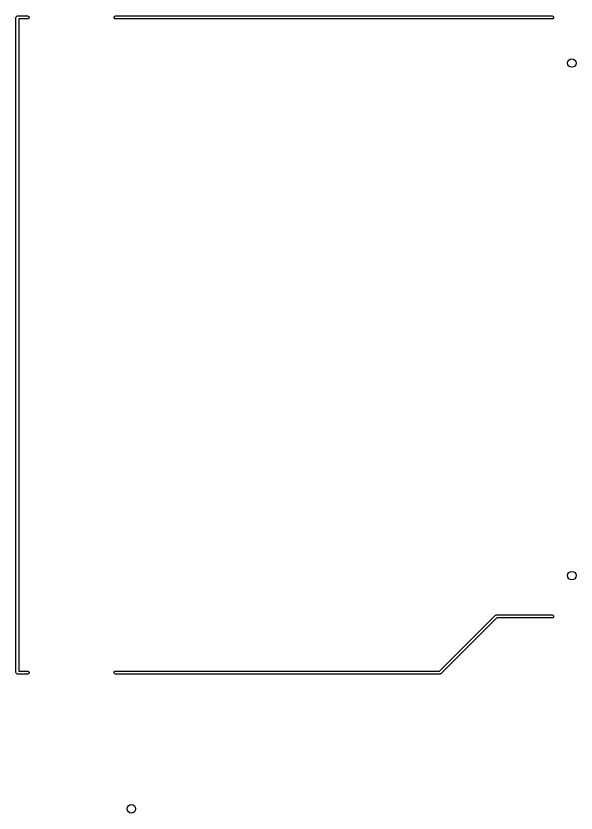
# Model space of a CAD drawing. Header units: inches. Extents: x -2.18 to 1.75, y 0.48 to 2.79.
# Drawn here: x -2.176 to -1.272, y 0.618 to 1.904 of the extents above; entities that cross this region are included whole.
import ezdxf

# ---------------------------------------------------------------- set-up
doc = ezdxf.new("R2010")
doc.units = ezdxf.units.IN
doc.header["$MEASUREMENT"] = 0
doc.layers.add('BLACK', color=250, linetype='CONTINUOUS')

msp = doc.modelspace()

# ---------------------------------------------------------------- linework, layer by layer
at = {"layer": 'BLACK', "linetype": 'CONTINUOUS'}
for p, q in [((-2.176, 1.9023), (-2.1748, 1.9036)), ((-2.1748, 1.9036), (-2.1739, 1.9037)), ((-2.1739, 1.9037), (-2.1573, 1.9037)), ((-2.1573, 1.9037), (-2.1564, 1.9036)), ((-2.1564, 1.9036), (-2.1551, 1.9023)), ((-2.0178, 1.9023), (-2.0165, 1.9036)), ((-2.0165, 1.9036), (-2.0156, 1.9037)), ((-2.0156, 1.9037), (-1.3109, 1.9037)), ((-1.3109, 1.9037), (-1.31, 1.9036)), ((-1.31, 1.9036), (-1.3087, 1.9023)), ((-2.1762, 1.9014), (-2.176, 1.9023)), ((-2.1762, 0.8447), (-2.1762, 1.9014)), ((-2.1573, 1.899), (-2.1715, 1.899)), ((-2.1715, 1.899), (-2.1715, 0.847)), ((-2.1564, 1.8992), (-2.1573, 1.899)), ((-2.1551, 1.9005), (-2.1564, 1.8992)), ((-2.1551, 1.9023), (-2.1551, 1.9005)), ((-2.0178, 1.9005), (-2.0178, 1.9023)), ((-2.0165, 1.8992), (-2.0178, 1.9005)), ((-2.0156, 1.899), (-2.0165, 1.8992)), ((-1.3109, 1.899), (-2.0156, 1.899)), ((-1.31, 1.8992), (-1.3109, 1.899)), ((-1.3087, 1.9005), (-1.31, 1.8992)), ((-1.3087, 1.9023), (-1.3087, 1.9005)), ((-1.4929, 0.847), (-1.4031, 0.9369)), ((-1.4004, 0.9329), (-1.4903, 0.843)), ((-1.4031, 0.9369), (-1.4023, 0.9374)), ((-1.4023, 0.9374), (-1.4014, 0.9376)), ((-1.4014, 0.9376), (-1.3109, 0.9376)), ((-1.3109, 0.9329), (-1.4004, 0.9329)), ((-1.3109, 0.9376), (-1.31, 0.9374)), ((-1.31, 0.9331), (-1.3109, 0.9329)), ((-1.31, 0.9374), (-1.3087, 0.9361)), ((-1.3087, 0.9343), (-1.31, 0.9331)), ((-1.3087, 0.9361), (-1.3087, 0.9343)), ((-2.176, 0.8438), (-2.1762, 0.8447)), ((-2.1748, 0.8425), (-2.176, 0.8438)), ((-2.1739, 0.8423), (-2.1748, 0.8425)), ((-2.1573, 0.8423), (-2.1739, 0.8423)), ((-2.1715, 0.847), (-2.1573, 0.847)), ((-2.1573, 0.847), (-2.1564, 0.8469)), ((-2.1564, 0.8425), (-2.1573, 0.8423)), ((-2.1564, 0.8469), (-2.1551, 0.8456)), ((-2.1551, 0.8438), (-2.1564, 0.8425)), ((-2.1551, 0.8456), (-2.1551, 0.8438)), ((-2.0178, 0.8456), (-2.0165, 0.8469)), ((-2.0178, 0.8438), (-2.0178, 0.8456)), ((-2.0165, 0.8425), (-2.0178, 0.8438)), ((-2.0165, 0.8469), (-2.0156, 0.847)), ((-2.0156, 0.8423), (-2.0165, 0.8425)), ((-2.0156, 0.847), (-1.4929, 0.847)), ((-1.492, 0.8423), (-2.0156, 0.8423)), ((-1.4911, 0.8425), (-1.492, 0.8423)), ((-1.4903, 0.843), (-1.4911, 0.8425))]:
    msp.add_line(p, q, dxfattribs=at)
at = {"layer": 'BLACK'}
for centre in [(-1.2794, 1.8278), (-1.2794, 1.8278), (-1.2794, 1.001), (-1.2794, 1.001), (-1.99, 0.625), (-1.99, 0.625)]:
    msp.add_circle(centre, 0.00689, dxfattribs=at)

doc.saveas('drawing.dxf')
